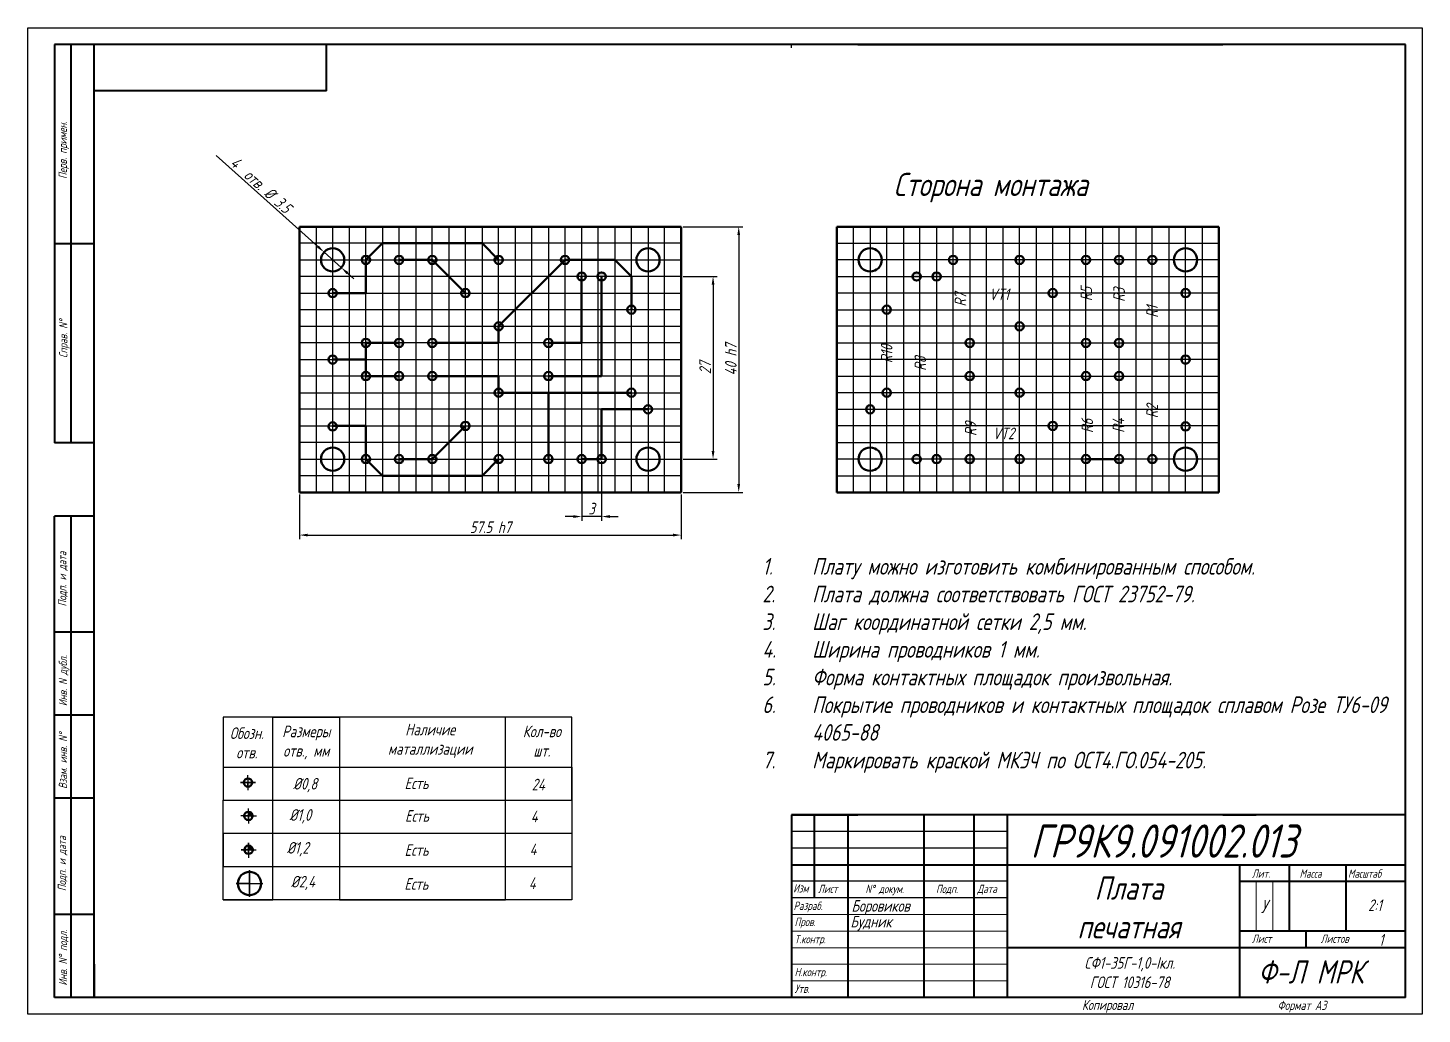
# Model space of a CAD drawing. Extents: x 2173 to 2593, y 74 to 371.
import ezdxf

# ---------------------------------------------------------------- set-up
doc = ezdxf.new("R2010")
doc.units = 0
doc.header["$MEASUREMENT"] = 0
doc.layers.get('0').update_dxf_attribs({"linetype": 'CONTINUOUS'})
doc.layers.get('DEFPOINTS').update_dxf_attribs({"linetype": 'CONTINUOUS'})
doc.layers.add('KONTUR', color=7, linetype='CONTINUOUS')
for name, color, linetype, lineweight in [('Основная', 7, 'CONTINUOUS', 40), ('текст', 7, 'CONTINUOUS', 30), ('тонкая', 7, 'CONTINUOUS', 20)]:
    doc.layers.add(name, color=color, linetype=linetype, lineweight=lineweight)
doc.styles.add('стиль1', font='romans.shx', dxfattribs={"width": 0.75, "oblique": 15, "height": 3.5})
doc.dimstyles.get("Standard").update_dxf_attribs({"dimtxt": 3, "dimasz": 3, "dimexe": 2.5, "dimexo": 2.5, "dimgap": 1.5, "dimtad": 0, "dimtih": 1, "dimtoh": 1, "dimdec": 4, "dimzin": 0, "dimdsep": 46, "dimtxsty": 'Standard', "dimcen": -3, "dimdle": 1.25, "dimadec": 0, "dimazin": 0, "dimtfac": 0.75, "dimtdec": 4, "dimtofl": 0, "dimtmove": 0, "dimatfit": 3, "dimfxl": 1, "dimtvp": 1.5, "dimtolj": 1, "dimtzin": 0, "dimarcsym": 0})

# ---------------------------------------------------------------- blocks, each defined once
blk = doc.blocks.new('*D2')
at = {"color": 0, "lineweight": -2, "transparency": 16777216}
for p, q in [((2339.36, 240.08), (2339.36, 222.16)), ((2345.36, 240.08), (2345.36, 222.16)), ((2336.86, 223.41), (2334.36, 223.41)), ((2345.36, 223.41), (2339.36, 223.41)), ((2347.86, 223.41), (2350.36, 223.41))]:
    blk.add_line(p, q, dxfattribs=at)
at = {"color": 0, "lineweight": 25, "transparency": 16777216}
for points in [[(2336.86, 223.83), (2336.86, 223), (2339.36, 223.41)], [(2347.86, 223.83), (2347.86, 223), (2345.36, 223.41)]]:
    blk.add_solid(points, dxfattribs=at)
at = {"layer": 'DEFPOINTS', "color": 0, "lineweight": 25, "transparency": 16777216}
for p in [(2339.36, 240.7), (2345.36, 240.7), (2339.36, 223.41)]:
    blk.add_point(p, dxfattribs=at)
at = {"color": 0, "lineweight": 25, "transparency": 16777216, "insert": (2342.36, 225.79), "char_height": 3.5, "attachment_point": 5, "style": 'стиль1'}
blk.add_mtext('\\A1;3', dxfattribs=at)
blk = doc.blocks.new('*D3')
at = {"color": 0, "lineweight": -2, "transparency": 16777216}
for p, q in [((2369.98, 295.7), (2380.19, 295.7)), ((2378.94, 293.2), (2378.94, 243.2)), ((2369.98, 240.7), (2380.19, 240.7))]:
    blk.add_line(p, q, dxfattribs=at)
at = {"color": 0, "lineweight": 25, "transparency": 16777216}
for points in [[(2378.52, 293.2), (2379.36, 293.2), (2378.94, 295.7)], [(2378.52, 243.2), (2379.36, 243.2), (2378.94, 240.7)]]:
    blk.add_solid(points, dxfattribs=at)
at = {"layer": 'DEFPOINTS', "color": 0, "lineweight": 25, "transparency": 16777216}
for p in [(2369.36, 295.7), (2369.36, 240.7), (2378.94, 240.7)]:
    blk.add_point(p, dxfattribs=at)
at = {"color": 0, "lineweight": 25, "transparency": 16777216, "insert": (2376.56, 268.2), "char_height": 3.5, "attachment_point": 5, "rotation": 90, "style": 'стиль1'}
blk.add_mtext('\\A1;27', dxfattribs=at)
blk = doc.blocks.new('*D4')
at = {"color": 0, "lineweight": -2, "transparency": 16777216}
for p, q in [((2369.98, 310.7), (2387.92, 310.7)), ((2386.67, 308.2), (2386.67, 233.2)), ((2369.98, 230.7), (2387.92, 230.7))]:
    blk.add_line(p, q, dxfattribs=at)
at = {"color": 0, "lineweight": 25, "transparency": 16777216}
for points in [[(2386.25, 308.2), (2387.09, 308.2), (2386.67, 310.7)], [(2386.25, 233.2), (2387.09, 233.2), (2386.67, 230.7)]]:
    blk.add_solid(points, dxfattribs=at)
at = {"layer": 'DEFPOINTS', "color": 0, "lineweight": 25, "transparency": 16777216}
for p in [(2369.36, 310.7), (2369.36, 230.7), (2386.67, 230.7)]:
    blk.add_point(p, dxfattribs=at)
at = {"color": 0, "lineweight": 25, "transparency": 16777216, "insert": (2384.3, 270.7), "char_height": 3.5, "attachment_point": 5, "rotation": 90, "style": 'стиль1'}
blk.add_mtext('\\A1;40 h7', dxfattribs=at)
blk = doc.blocks.new('*D5')
at = {"color": 0, "lineweight": -2, "transparency": 16777216}
for p, q in [((2254.36, 230.08), (2254.36, 216.58)), ((2369.36, 230.08), (2369.36, 216.58)), ((2256.86, 217.83), (2366.86, 217.83))]:
    blk.add_line(p, q, dxfattribs=at)
at = {"color": 0, "lineweight": 25, "transparency": 16777216}
for points in [[(2256.86, 218.25), (2256.86, 217.41), (2254.36, 217.83)], [(2366.86, 218.25), (2366.86, 217.41), (2369.36, 217.83)]]:
    blk.add_solid(points, dxfattribs=at)
at = {"layer": 'DEFPOINTS', "color": 0, "lineweight": 25, "transparency": 16777216}
for p in [(2254.36, 230.7), (2369.36, 230.7), (2369.36, 217.83)]:
    blk.add_point(p, dxfattribs=at)
at = {"color": 0, "lineweight": 25, "transparency": 16777216, "insert": (2311.86, 220.2), "char_height": 3.5, "attachment_point": 5, "style": 'стиль1'}
blk.add_mtext('\\A1;57.5 h7', dxfattribs=at)
blk = doc.blocks.new('*D6')
at = {"color": 0, "lineweight": -2, "transparency": 16777216}
for p, q in [((2229.27, 332.16), (2259.89, 304.71)), ((2266.96, 298.37), (2261.75, 303.04)), ((2268.82, 296.7), (2270.68, 295.03))]:
    blk.add_line(p, q, dxfattribs=at)
at = {"color": 0, "lineweight": 25, "transparency": 16777216}
for points in [[(2260.17, 305.02), (2259.61, 304.4), (2261.75, 303.04)], [(2269.1, 297.01), (2268.54, 296.39), (2266.96, 298.37)]]:
    blk.add_solid(points, dxfattribs=at)
at = {"layer": 'DEFPOINTS', "color": 0, "lineweight": 25, "transparency": 16777216}
for p in [(2261.75, 303.04), (2266.96, 298.37)]:
    blk.add_point(p, dxfattribs=at)
at = {"color": 0, "lineweight": 25, "transparency": 16777216, "insert": (2242.77, 323.25), "char_height": 3.5, "attachment_point": 5, "rotation": 318.1169, "style": 'стиль1'}
blk.add_mtext('\\A1;4  отв. %%C 3.5', dxfattribs=at)

msp = doc.modelspace()

# ---------------------------------------------------------------- hatches: boundary and pattern name
at = {"lineweight": 200}
h = msp.add_hatch(color=256, dxfattribs=at)
h.dxf.hatch_style = 1
h.paths.add_polyline_path([(2275.60523, 300.70174), (2274.35523, 300.70174), (2274.35523, 299.45174, 0.414213562)])
h.paths.add_polyline_path([(2274.35523, 300.70174), (2273.10523, 300.70174, 0.414213562), (2274.35523, 299.45174)])
h.paths.add_polyline_path([(2284.35523, 300.70174), (2283.10523, 300.70174, 0.414213562), (2284.35523, 299.45174)])
h.paths.add_polyline_path([(2285.60523, 300.70174), (2284.35523, 300.70174), (2284.35523, 299.45174, 0.414213562)])
h.paths.add_polyline_path([(2294.35523, 300.70174), (2293.10523, 300.70174, 0.414213562), (2294.35523, 299.45174)])
h.paths.add_polyline_path([(2295.23911, 299.81785), (2294.35523, 300.70174), (2294.35523, 299.45174, 0.198912367)])
h.paths.add_polyline_path([(2295.60523, 300.70174), (2294.35523, 300.70174), (2295.23911, 299.81785, 0.198912367)])
h.paths.add_polyline_path([(2304.35523, 290.70174), (2303.10523, 290.70174, 0.414213562), (2304.35523, 289.45174)])
h.paths.add_polyline_path([(2305.60523, 290.70174), (2304.35523, 290.70174), (2304.35523, 289.45174, 0.414213562)])
h.paths.add_polyline_path([(2314.35523, 300.70174), (2313.10523, 300.70174, 0.414213562), (2314.35523, 299.45174)])
h.paths.add_polyline_path([(2315.60523, 300.70174), (2314.35523, 300.70174), (2314.35523, 299.45174, 0.414213562)])
h.paths.add_polyline_path([(2334.35523, 300.70174), (2333.47135, 299.81785, 0.198912367), (2334.35523, 299.45174)])
h.paths.add_polyline_path([(2334.35523, 300.70174), (2333.10523, 300.70174, 0.198912367), (2333.47135, 299.81785)])
h.paths.add_polyline_path([(2335.60523, 300.70174), (2334.35523, 300.70174), (2334.35523, 299.45174, 0.414213562)])
h.paths.add_polyline_path([(2314.35523, 280.70174), (2313.10523, 280.70174, 0.414213562), (2314.35523, 279.45174)])
h.paths.add_polyline_path([(2315.60523, 280.70174), (2314.35523, 280.70174), (2314.35523, 279.45174, 0.414213562)])
h.paths.add_polyline_path([(2329.35523, 275.70174), (2328.10523, 275.70174, 0.414213562), (2329.35523, 274.45174)])
h.paths.add_polyline_path([(2330.60523, 275.70174), (2329.35523, 275.70174), (2329.35523, 274.45174, 0.414213562)])
h.paths.add_polyline_path([(2330.60523, 265.70174), (2329.35523, 265.70174), (2329.35523, 264.45174, 0.414213562)])
h.paths.add_polyline_path([(2329.35523, 265.70174), (2328.10523, 265.70174, 0.414213562), (2329.35523, 264.45174)])
h.paths.add_polyline_path([(2354.35523, 260.70174), (2353.10523, 260.70174, 0.414213562), (2354.35523, 259.45174)])
h.paths.add_polyline_path([(2355.60523, 260.70174), (2354.35523, 260.70174), (2354.35523, 259.45174, 0.414213562)])
h.paths.add_polyline_path([(2355.60523, 285.70174), (2354.35523, 285.70174), (2354.35523, 284.45174, 0.414213562)])
h.paths.add_polyline_path([(2354.35523, 285.70174), (2353.10523, 285.70174, 0.414213562), (2354.35523, 284.45174)])
h.paths.add_polyline_path([(2274.35523, 240.70174), (2273.10523, 240.70174, 0.414213562), (2274.35523, 239.45174)])
h.paths.add_polyline_path([(2275.23911, 239.81785), (2274.35523, 240.70174), (2274.35523, 239.45174, 0.198912367)])
h.paths.add_polyline_path([(2275.60523, 240.70174), (2274.35523, 240.70174), (2275.23911, 239.81785, 0.198912367)])
h.paths.add_polyline_path([(2284.35523, 240.70174), (2283.10523, 240.70174, 0.414213562), (2284.35523, 239.45174)])
h.paths.add_polyline_path([(2285.60523, 240.70174), (2284.35523, 240.70174), (2284.35523, 239.45174, 0.414213562)])
h.paths.add_polyline_path([(2294.35523, 240.70174), (2293.10523, 240.70174, 0.414213562), (2294.35523, 239.45174)])
h.paths.add_polyline_path([(2295.60523, 240.70174), (2294.35523, 240.70174), (2294.35523, 239.45174, 0.414213562)])
h.paths.add_polyline_path([(2304.35523, 250.70174), (2303.10523, 250.70174, 0.198912367), (2303.47135, 249.81785)])
h.paths.add_polyline_path([(2304.35523, 250.70174), (2303.47135, 249.81785, 0.198912367), (2304.35523, 249.45174)])
h.paths.add_polyline_path([(2305.60523, 250.70174), (2304.35523, 250.70174), (2304.35523, 249.45174, 0.414213562)])
h.paths.add_polyline_path([(2314.35523, 240.70174), (2313.47135, 239.81785, 0.198912367), (2314.35523, 239.45174)])
h.paths.add_polyline_path([(2315.60523, 240.70174), (2314.35523, 240.70174), (2314.35523, 239.45174, 0.414213562)])
h.paths.add_polyline_path([(2314.35523, 240.70174), (2313.10523, 240.70174, 0.198912367), (2313.47135, 239.81785)])
h.paths.add_polyline_path([(2329.35523, 240.70174), (2328.10523, 240.70174, 0.414213562), (2329.35523, 239.45174)])
h.paths.add_polyline_path([(2330.60523, 240.70174), (2329.35523, 240.70174), (2329.35523, 239.45174, 0.414213562)])
h.paths.add_polyline_path([(2314.35523, 260.70174), (2313.10523, 260.70174, 0.414213562), (2314.35523, 259.45174)])
h.paths.add_polyline_path([(2315.60523, 260.70174), (2314.35523, 260.70174), (2314.35523, 259.45174, 0.414213562)])
h.paths.add_polyline_path([(2284.35523, 275.70174), (2283.10523, 275.70174, 0.414213562), (2284.35523, 274.45174)])
h.paths.add_polyline_path([(2285.60523, 275.70174), (2284.35523, 275.70174), (2284.35523, 274.45174, 0.414213562)])
h.paths.add_polyline_path([(2294.35523, 275.70174), (2293.10523, 275.70174, 0.414213562), (2294.35523, 274.45174)])
h.paths.add_polyline_path([(2295.60523, 275.70174), (2294.35523, 275.70174), (2294.35523, 274.45174, 0.414213562)])
h.paths.add_polyline_path([(2294.35523, 265.70174), (2293.10523, 265.70174, 0.414213562), (2294.35523, 264.45174)])
h.paths.add_polyline_path([(2295.60523, 265.70174), (2294.35523, 265.70174), (2294.35523, 264.45174, 0.414213562)])
h.paths.add_polyline_path([(2284.35523, 265.70174), (2283.10523, 265.70174, 0.414213562), (2284.35523, 264.45174)])
h.paths.add_polyline_path([(2285.60523, 265.70174), (2284.35523, 265.70174), (2284.35523, 264.45174, 0.414213562)])
h = msp.add_hatch(color=256, dxfattribs=at)
h.dxf.hatch_style = 1
h.paths.add_polyline_path([(2510.01629, 300.70174), (2511.26629, 300.70174), (2511.26629, 299.45174, -0.414213562)])
h.paths.add_polyline_path([(2511.26629, 300.70174), (2512.51629, 300.70174, -0.414213562), (2511.26629, 299.45174)])
h.paths.add_polyline_path([(2501.26629, 300.70174), (2502.51629, 300.70174, -0.414213562), (2501.26629, 299.45174)])
h.paths.add_polyline_path([(2500.01629, 300.70174), (2501.26629, 300.70174), (2501.26629, 299.45174, -0.414213562)])
h.paths.add_polyline_path([(2491.26629, 300.70174), (2492.51629, 300.70174, -0.414213562), (2491.26629, 299.45174)])
h.paths.add_polyline_path([(2490.38241, 299.81785), (2491.26629, 300.70174), (2491.26629, 299.45174, -0.198912367)])
h.paths.add_polyline_path([(2490.01629, 300.70174), (2491.26629, 300.70174), (2490.38241, 299.81785, -0.198912367)])
h.paths.add_polyline_path([(2481.26629, 290.70174), (2482.51629, 290.70174, -0.414213562), (2481.26629, 289.45174)])
h.paths.add_polyline_path([(2480.01629, 290.70174), (2481.26629, 290.70174), (2481.26629, 289.45174, -0.414213562)])
h.paths.add_polyline_path([(2471.26629, 300.70174), (2472.51629, 300.70174, -0.414213562), (2471.26629, 299.45174)])
h.paths.add_polyline_path([(2470.01629, 300.70174), (2471.26629, 300.70174), (2471.26629, 299.45174, -0.414213562)])
h.paths.add_polyline_path([(2451.26629, 300.70174), (2452.15018, 299.81785, -0.198912367), (2451.26629, 299.45174)])
h.paths.add_polyline_path([(2451.26629, 300.70174), (2452.51629, 300.70174, -0.198912367), (2452.15018, 299.81785)])
h.paths.add_polyline_path([(2450.01629, 300.70174), (2451.26629, 300.70174), (2451.26629, 299.45174, -0.414213562)])
h.paths.add_polyline_path([(2471.26629, 280.70174), (2472.51629, 280.70174, -0.414213562), (2471.26629, 279.45174)])
h.paths.add_polyline_path([(2470.01629, 280.70174), (2471.26629, 280.70174), (2471.26629, 279.45174, -0.414213562)])
h.paths.add_polyline_path([(2456.26629, 275.70174), (2457.51629, 275.70174, -0.414213562), (2456.26629, 274.45174)])
h.paths.add_polyline_path([(2455.01629, 275.70174), (2456.26629, 275.70174), (2456.26629, 274.45174, -0.414213562)])
h.paths.add_polyline_path([(2455.01629, 265.70174), (2456.26629, 265.70174), (2456.26629, 264.45174, -0.414213562)])
h.paths.add_polyline_path([(2456.26629, 265.70174), (2457.51629, 265.70174, -0.414213562), (2456.26629, 264.45174)])
h.paths.add_polyline_path([(2431.26629, 260.70174), (2432.51629, 260.70174, -0.414213562), (2431.26629, 259.45174)])
h.paths.add_polyline_path([(2430.01629, 260.70174), (2431.26629, 260.70174), (2431.26629, 259.45174, -0.414213562)])
h.paths.add_polyline_path([(2430.01629, 285.70174), (2431.26629, 285.70174), (2431.26629, 284.45174, -0.414213562)])
h.paths.add_polyline_path([(2431.26629, 285.70174), (2432.51629, 285.70174, -0.414213562), (2431.26629, 284.45174)])
h.paths.add_polyline_path([(2511.26629, 240.70174), (2512.51629, 240.70174, -0.414213562), (2511.26629, 239.45174)])
h.paths.add_polyline_path([(2510.38241, 239.81785), (2511.26629, 240.70174), (2511.26629, 239.45174, -0.198912367)])
h.paths.add_polyline_path([(2510.01629, 240.70174), (2511.26629, 240.70174), (2510.38241, 239.81785, -0.198912367)])
h.paths.add_polyline_path([(2501.26629, 240.70174), (2502.51629, 240.70174, -0.414213562), (2501.26629, 239.45174)])
h.paths.add_polyline_path([(2500.01629, 240.70174), (2501.26629, 240.70174), (2501.26629, 239.45174, -0.414213562)])
h.paths.add_polyline_path([(2491.26629, 240.70174), (2492.51629, 240.70174, -0.414213562), (2491.26629, 239.45174)])
h.paths.add_polyline_path([(2490.01629, 240.70174), (2491.26629, 240.70174), (2491.26629, 239.45174, -0.414213562)])
h.paths.add_polyline_path([(2481.26629, 250.70174), (2482.51629, 250.70174, -0.198912367), (2482.15018, 249.81785)])
h.paths.add_polyline_path([(2481.26629, 250.70174), (2482.15018, 249.81785, -0.198912367), (2481.26629, 249.45174)])
h.paths.add_polyline_path([(2480.01629, 250.70174), (2481.26629, 250.70174), (2481.26629, 249.45174, -0.414213562)])
h.paths.add_polyline_path([(2471.26629, 240.70174), (2472.15018, 239.81785, -0.198912367), (2471.26629, 239.45174)])
h.paths.add_polyline_path([(2470.01629, 240.70174), (2471.26629, 240.70174), (2471.26629, 239.45174, -0.414213562)])
h.paths.add_polyline_path([(2471.26629, 240.70174), (2472.51629, 240.70174, -0.198912367), (2472.15018, 239.81785)])
h.paths.add_polyline_path([(2456.26629, 240.70174), (2457.51629, 240.70174, -0.414213562), (2456.26629, 239.45174)])
h.paths.add_polyline_path([(2455.01629, 240.70174), (2456.26629, 240.70174), (2456.26629, 239.45174, -0.414213562)])
h.paths.add_polyline_path([(2471.26629, 260.70174), (2472.51629, 260.70174, -0.414213562), (2471.26629, 259.45174)])
h.paths.add_polyline_path([(2470.01629, 260.70174), (2471.26629, 260.70174), (2471.26629, 259.45174, -0.414213562)])
h.paths.add_polyline_path([(2501.26629, 275.70174), (2502.51629, 275.70174, -0.414213562), (2501.26629, 274.45174)])
h.paths.add_polyline_path([(2500.01629, 275.70174), (2501.26629, 275.70174), (2501.26629, 274.45174, -0.414213562)])
h.paths.add_polyline_path([(2491.26629, 275.70174), (2492.51629, 275.70174, -0.414213562), (2491.26629, 274.45174)])
h.paths.add_polyline_path([(2490.01629, 275.70174), (2491.26629, 275.70174), (2491.26629, 274.45174, -0.414213562)])
h.paths.add_polyline_path([(2491.26629, 265.70174), (2492.51629, 265.70174, -0.414213562), (2491.26629, 264.45174)])
h.paths.add_polyline_path([(2490.01629, 265.70174), (2491.26629, 265.70174), (2491.26629, 264.45174, -0.414213562)])
h.paths.add_polyline_path([(2501.26629, 265.70174), (2502.51629, 265.70174, -0.414213562), (2501.26629, 264.45174)])
h.paths.add_polyline_path([(2500.01629, 265.70174), (2501.26629, 265.70174), (2501.26629, 264.45174, -0.414213562)])
h = msp.add_hatch(color=256, dxfattribs=at)
h.dxf.hatch_style = 1
h.paths.add_polyline_path([(2339.35523, 241.95174, 0.414213562), (2338.10523, 240.70174), (2339.35523, 240.70174)])
h.paths.add_polyline_path([(2339.35523, 241.95174), (2339.35523, 240.70174), (2340.60523, 240.70174, 0.414213562)])
h.paths.add_polyline_path([(2345.35523, 241.95174, 0.236067977), (2344.35523, 241.45174), (2344.35523, 240.70174), (2345.35523, 240.70174)])
h.paths.add_polyline_path([(2345.35523, 241.95174), (2345.35523, 240.70174), (2346.60523, 240.70174, 0.414213562)])
h.paths.add_polyline_path([(2344.35523, 241.45174, 0.16227766), (2344.10523, 240.70174), (2344.35523, 240.70174)])
h.paths.add_polyline_path([(2339.35523, 296.95174, 0.414213562), (2338.10523, 295.70174), (2339.35523, 295.70174)])
h.paths.add_polyline_path([(2339.35523, 296.95174), (2339.35523, 295.70174), (2340.60523, 295.70174, 0.414213562)])
h.paths.add_polyline_path([(2344.10523, 295.70174), (2346.60523, 295.70174, 1)])
h = msp.add_hatch(color=256, dxfattribs=at)
h.dxf.hatch_style = 1
h.paths.add_polyline_path([(2446.26629, 241.95174, -0.414213562), (2447.51629, 240.70174), (2446.26629, 240.70174)])
h.paths.add_polyline_path([(2446.26629, 241.95174), (2446.26629, 240.70174), (2445.01629, 240.70174, -0.414213562)])
h.paths.add_polyline_path([(2440.26629, 241.95174, -0.236067977), (2441.26629, 241.45174), (2441.26629, 240.70174), (2440.26629, 240.70174)])
h.paths.add_polyline_path([(2440.26629, 241.95174), (2440.26629, 240.70174), (2439.01629, 240.70174, -0.414213562)])
h.paths.add_polyline_path([(2441.26629, 241.45174, -0.16227766), (2441.51629, 240.70174), (2441.26629, 240.70174)])
h.paths.add_polyline_path([(2446.26629, 296.95174, -0.414213562), (2447.51629, 295.70174), (2446.26629, 295.70174)])
h.paths.add_polyline_path([(2446.26629, 296.95174), (2446.26629, 295.70174), (2445.01629, 295.70174, -0.414213562)])
h.paths.add_polyline_path([(2441.51629, 295.70174), (2439.01629, 295.70174, -1)])
h = msp.add_hatch(color=256, dxfattribs=at)
h.dxf.hatch_style = 1
h.paths.add_polyline_path([(2264.35523, 290.70174), (2265.60523, 290.70174, 0.414213562), (2264.35523, 291.95174)])
h.paths.add_polyline_path([(2264.35523, 270.70174), (2265.60523, 270.70174, 0.414213562), (2264.35523, 271.95174)])
h.paths.add_polyline_path([(2265.59633, 250.70174, 0.379664282), (2264.35523, 251.80287), (2264.35523, 250.70174)])
h.paths.add_polyline_path([(2360.60523, 255.70174, 0.414213562), (2359.35523, 256.95174), (2359.35523, 255.70174)])
h = msp.add_hatch(color=256, dxfattribs=at)
h.dxf.hatch_style = 1
h.paths.add_polyline_path([(2521.26629, 291.95174, 0.414213562), (2520.01629, 290.70174), (2521.26629, 290.70174)])
h.paths.add_polyline_path([(2521.26629, 271.95174, 0.414213562), (2520.01629, 270.70174), (2521.26629, 270.70174)])
h.paths.add_polyline_path([(2521.26629, 250.70174), (2521.26629, 251.80287, 0.379664282), (2520.02519, 250.70174)])
h.paths.add_polyline_path([(2426.26629, 255.70174), (2426.26629, 256.95174, 0.414213562), (2425.01629, 255.70174)])
at = {"lineweight": 25}
h = msp.add_hatch(color=256, dxfattribs=at)
h.dxf.hatch_style = 1
h.paths.add_polyline_path([(2274.35523, 275.70174), (2273.10523, 275.70174, 0.414213562), (2274.35523, 274.45174)])
h.paths.add_polyline_path([(2275.60523, 275.70174), (2274.35523, 275.70174), (2274.35523, 274.45174, 0.414213562)])
h.paths.add_polyline_path([(2274.35523, 265.70174), (2273.10523, 265.70174, 0.414213562), (2274.35523, 264.45174)])
h.paths.add_polyline_path([(2275.60523, 265.70174), (2274.35523, 265.70174), (2274.35523, 264.45174, 0.414213562)])
h = msp.add_hatch(color=256, dxfattribs=at)
h.dxf.hatch_style = 1
h.paths.add_polyline_path([(2238.84026, 143.30729), (2237.59026, 143.30729, 0.414213562), (2238.84026, 142.05729)], flags=16)
h.paths.add_polyline_path([(2237.59026, 143.30729, 1), (2240.09026, 143.30729)])
h.paths.add_polyline_path([(2239.02581, 124.29704, 0.414213562), (2237.77581, 123.04704), (2239.02581, 123.04704)])
h = msp.add_hatch(color=256, dxfattribs=at)
h.dxf.hatch_style = 1
h.paths.add_polyline_path([(2238.98422, 133.27039), (2240.23422, 133.27039, 0.414213562), (2238.98422, 134.52039)])
h = msp.add_hatch(color=256, dxfattribs=at)
h.dxf.hatch_style = 1
h.paths.add_polyline_path([(2239.02581, 123.04704), (2240.27581, 123.04704, 0.414213562), (2239.02581, 124.29704)])

# ---------------------------------------------------------------- linework, layer by layer
for p, q in [((2192.55698, 365.44093), (2192.53772, 365.56982)), ((2192.53772, 365.56982), (2379.03772, 365.56982)), ((2379.03772, 365.56982), (2389.03772, 365.56982)), ((2402.53772, 364.56982), (2402.53772, 365.56982)), ((2467.53772, 128.56982), (2402.53772, 128.56982)), ((2467.53772, 123.56982), (2402.53772, 123.56982)), ((2467.53772, 113.56982), (2402.53772, 113.56982)), ((2467.53772, 108.56982), (2402.53772, 108.56982)), ((2537.53772, 78.56982), (2537.53772, 78.56982))]:
    msp.add_line(p, q)
at = {"lineweight": 50}
for p, q in [((2422.53772, 365.56982), (2532.53772, 365.56982)), ((2254.35523, 310.70174), (2254.35523, 230.70174)), ((2369.35523, 310.70174), (2254.35523, 310.70174)), ((2369.35523, 230.70174), (2369.35523, 310.70174)), ((2416.26629, 230.70174), (2416.26629, 310.70174)), ((2416.26629, 310.70174), (2531.26629, 310.70174)), ((2531.26629, 310.70174), (2531.26629, 230.70174)), ((2274.35523, 300.70174), (2279.35523, 305.70174)), ((2279.35523, 305.70174), (2309.35523, 305.70174)), ((2309.35523, 305.70174), (2314.35523, 300.70174)), ((2274.35523, 290.70174), (2274.35523, 300.70174)), ((2284.35523, 300.70174), (2294.35523, 300.70174)), ((2294.35523, 300.70174), (2304.35523, 290.70174)), ((2334.35523, 300.70174), (2314.35523, 280.70174)), ((2349.35523, 300.70174), (2334.35523, 300.70174)), ((2354.35523, 295.70174), (2349.35523, 300.70174)), ((2339.35523, 275.70174), (2339.35523, 295.70174)), ((2345.35523, 265.70174), (2345.35523, 295.70174)), ((2354.35523, 285.70174), (2354.35523, 295.70174)), ((2264.35523, 290.70174), (2274.35523, 290.70174)), ((2314.35523, 280.70174), (2314.35523, 275.70174)), ((2274.35523, 270.70174), (2274.35523, 275.70174)), ((2274.35523, 275.70174), (2284.35523, 275.70174)), ((2314.35523, 275.70174), (2294.35523, 275.70174)), ((2329.35523, 275.70174), (2339.35523, 275.70174)), ((2264.35523, 270.70174), (2274.35523, 270.70174)), ((2274.35523, 270.70174), (2274.35523, 265.70174)), ((2274.35523, 265.70174), (2284.35523, 265.70174)), ((2294.35523, 265.70174), (2314.35523, 265.70174)), ((2314.35523, 265.70174), (2314.35523, 260.70174)), ((2329.35523, 265.70174), (2345.35523, 265.70174)), ((2314.35523, 260.70174), (2354.35523, 260.70174)), ((2354.35523, 260.70174), (2329.35523, 260.70174)), ((2329.35523, 260.70174), (2329.35523, 240.70174)), ((2349.35523, 255.70174), (2345.35523, 255.70174)), ((2345.35523, 255.70174), (2345.35523, 240.70174)), ((2359.35523, 255.70174), (2349.35523, 255.70174)), ((2264.35523, 250.70174), (2274.35523, 250.70174)), ((2274.35523, 250.70174), (2274.35523, 240.70174)), ((2294.35523, 240.70174), (2304.35523, 250.70174)), ((2274.35523, 240.70174), (2279.35523, 235.70174)), ((2284.35523, 240.70174), (2294.35523, 240.70174)), ((2309.35523, 235.70174), (2314.35523, 240.70174)), ((2345.35523, 240.70174), (2339.35523, 240.70174)), ((2501.26629, 240.70174), (2491.26629, 240.70174)), ((2279.35523, 235.70174), (2309.35523, 235.70174)), ((2254.35523, 230.70174), (2369.35523, 230.70174)), ((2531.26629, 230.70174), (2416.26629, 230.70174)), ((2407.53772, 133.56982), (2402.53772, 133.56982)), ((2422.53772, 133.56982), (2407.53772, 133.56982)), ((2532.53772, 133.56982), (2542.53772, 133.56982)), ((2192.53772, 78.56982), (2192.53772, 88.56982))]:
    msp.add_line(p, q, dxfattribs=at)
at = {"lineweight": 25}
for p, q in [((2587.53772, 340.56982), (2587.53772, 330.56982)), ((2587.53772, 320.56982), (2587.53772, 310.56982)), ((2254.35523, 310.70174), (2259.35523, 310.70174)), ((2259.35523, 310.70174), (2259.35523, 230.70174)), ((2264.35523, 230.70174), (2264.35523, 310.70174)), ((2264.35523, 310.70174), (2269.35523, 310.70174)), ((2269.35523, 310.70174), (2269.35523, 230.70174)), ((2274.35523, 230.70174), (2274.35523, 310.70174)), ((2274.35523, 310.70174), (2279.35523, 310.70174)), ((2279.35523, 310.70174), (2279.35523, 230.70174)), ((2284.35523, 230.70174), (2284.35523, 310.70174)), ((2284.35523, 310.70174), (2289.35523, 310.70174)), ((2289.35523, 310.70174), (2289.35523, 230.70174)), ((2294.35523, 230.70174), (2294.35523, 310.70174)), ((2294.35523, 310.70174), (2299.35523, 310.70174)), ((2299.35523, 310.70174), (2299.35523, 230.70174)), ((2304.35523, 230.70174), (2304.35523, 310.70174)), ((2304.35523, 310.70174), (2309.35523, 310.70174)), ((2309.35523, 310.70174), (2309.35523, 230.70174)), ((2314.35523, 230.70174), (2314.35523, 310.70174)), ((2314.35523, 310.70174), (2319.35523, 310.70174)), ((2319.35523, 310.70174), (2319.35523, 230.70174)), ((2324.35523, 230.70174), (2324.35523, 310.70174)), ((2324.35523, 310.70174), (2329.35523, 310.70174)), ((2329.35523, 310.70174), (2329.35523, 230.70174)), ((2334.35523, 230.70174), (2334.35523, 310.70174)), ((2334.35523, 310.70174), (2339.35523, 310.70174)), ((2339.35523, 310.70174), (2339.35523, 230.70174)), ((2344.35523, 230.70174), (2344.35523, 310.70174)), ((2344.35523, 310.70174), (2349.35523, 310.70174)), ((2349.35523, 310.70174), (2349.35523, 230.70174)), ((2354.35523, 230.70174), (2354.35523, 310.70174)), ((2354.35523, 310.70174), (2359.35523, 310.70174)), ((2359.35523, 310.70174), (2359.35523, 230.70174)), ((2364.35523, 230.70174), (2364.35523, 310.70174)), ((2369.35523, 310.70174), (2369.35523, 305.70174)), ((2416.26629, 310.70174), (2416.26629, 305.70174)), ((2421.26629, 230.70174), (2421.26629, 310.70174)), ((2431.26629, 310.70174), (2426.26629, 310.70174)), ((2426.26629, 310.70174), (2426.26629, 230.70174)), ((2431.26629, 230.70174), (2431.26629, 310.70174)), ((2441.26629, 310.70174), (2436.26629, 310.70174)), ((2436.26629, 310.70174), (2436.26629, 230.70174)), ((2441.26629, 230.70174), (2441.26629, 310.70174)), ((2451.26629, 310.70174), (2446.26629, 310.70174)), ((2446.26629, 310.70174), (2446.26629, 230.70174)), ((2451.26629, 230.70174), (2451.26629, 310.70174)), ((2461.26629, 310.70174), (2456.26629, 310.70174)), ((2456.26629, 310.70174), (2456.26629, 230.70174)), ((2461.26629, 230.70174), (2461.26629, 310.70174)), ((2471.26629, 310.70174), (2466.26629, 310.70174)), ((2466.26629, 310.70174), (2466.26629, 230.70174)), ((2471.26629, 230.70174), (2471.26629, 310.70174)), ((2481.26629, 310.70174), (2476.26629, 310.70174)), ((2476.26629, 310.70174), (2476.26629, 230.70174)), ((2481.26629, 230.70174), (2481.26629, 310.70174)), ((2491.26629, 310.70174), (2486.26629, 310.70174)), ((2486.26629, 310.70174), (2486.26629, 230.70174)), ((2491.26629, 230.70174), (2491.26629, 310.70174)), ((2501.26629, 310.70174), (2496.26629, 310.70174)), ((2496.26629, 310.70174), (2496.26629, 230.70174)), ((2501.26629, 230.70174), (2501.26629, 310.70174)), ((2511.26629, 310.70174), (2506.26629, 310.70174)), ((2506.26629, 310.70174), (2506.26629, 230.70174)), ((2511.26629, 230.70174), (2511.26629, 310.70174)), ((2521.26629, 310.70174), (2516.26629, 310.70174)), ((2516.26629, 310.70174), (2516.26629, 230.70174)), ((2521.26629, 230.70174), (2521.26629, 310.70174)), ((2531.26629, 310.70174), (2526.26629, 310.70174)), ((2526.26629, 310.70174), (2526.26629, 230.70174)), ((2369.35523, 305.70174), (2254.35523, 305.70174)), ((2254.35523, 305.70174), (2254.35523, 300.70174)), ((2416.26629, 305.70174), (2531.26629, 305.70174)), ((2531.26629, 305.70174), (2531.26629, 300.70174)), ((2254.35523, 300.70174), (2369.35523, 300.70174)), ((2369.35523, 300.70174), (2369.35523, 295.70174)), ((2531.26629, 300.70174), (2416.26629, 300.70174)), ((2416.26629, 300.70174), (2416.26629, 295.70174)), ((2587.53772, 300.56982), (2587.53772, 290.56982)), ((2369.35523, 295.70174), (2254.35523, 295.70174)), ((2254.35523, 295.70174), (2254.35523, 290.70174)), ((2416.26629, 295.70174), (2531.26629, 295.70174)), ((2531.26629, 295.70174), (2531.26629, 290.70174)), ((2254.35523, 290.70174), (2369.35523, 290.70174)), ((2369.35523, 290.70174), (2369.35523, 285.70174)), ((2531.26629, 290.70174), (2416.26629, 290.70174)), ((2416.26629, 290.70174), (2416.26629, 285.70174)), ((2369.35523, 285.70174), (2254.35523, 285.70174)), ((2254.35523, 285.70174), (2254.35523, 280.70174)), ((2416.26629, 285.70174), (2531.26629, 285.70174)), ((2531.26629, 285.70174), (2531.26629, 280.70174)), ((2254.35523, 280.70174), (2369.35523, 280.70174)), ((2369.35523, 280.70174), (2369.35523, 275.70174)), ((2531.26629, 280.70174), (2416.26629, 280.70174)), ((2416.26629, 280.70174), (2416.26629, 275.70174)), ((2587.53772, 280.56982), (2587.53772, 270.56982)), ((2369.35523, 275.70174), (2254.35523, 275.70174)), ((2254.35523, 275.70174), (2254.35523, 270.70174)), ((2416.26629, 275.70174), (2531.26629, 275.70174)), ((2531.26629, 275.70174), (2531.26629, 270.70174)), ((2254.35523, 270.70174), (2369.35523, 270.70174)), ((2369.35523, 270.70174), (2369.35523, 265.70174)), ((2531.26629, 270.70174), (2416.26629, 270.70174)), ((2416.26629, 270.70174), (2416.26629, 265.70174)), ((2369.35523, 265.70174), (2254.35523, 265.70174)), ((2254.35523, 265.70174), (2254.35523, 260.70174)), ((2416.26629, 265.70174), (2531.26629, 265.70174)), ((2531.26629, 265.70174), (2531.26629, 260.70174)), ((2254.35523, 260.70174), (2369.35523, 260.70174)), ((2369.35523, 260.70174), (2369.35523, 255.70174)), ((2531.26629, 260.70174), (2416.26629, 260.70174)), ((2416.26629, 260.70174), (2416.26629, 255.70174)), ((2369.35523, 255.70174), (2254.35523, 255.70174)), ((2254.35523, 255.70174), (2254.35523, 250.70174)), ((2416.26629, 255.70174), (2531.26629, 255.70174)), ((2531.26629, 255.70174), (2531.26629, 250.70174)), ((2254.35523, 250.70174), (2369.35523, 250.70174)), ((2369.35523, 250.70174), (2369.35523, 245.70174)), ((2531.26629, 250.70174), (2416.26629, 250.70174)), ((2416.26629, 250.70174), (2416.26629, 245.70174)), ((2369.35523, 245.70174), (2254.35523, 245.70174)), ((2254.35523, 245.70174), (2254.35523, 240.70174)), ((2416.26629, 245.70174), (2531.26629, 245.70174)), ((2531.26629, 245.70174), (2531.26629, 240.70174)), ((2254.35523, 240.70174), (2369.35523, 240.70174)), ((2369.35523, 240.70174), (2369.35523, 235.70174)), ((2531.26629, 240.70174), (2416.26629, 240.70174)), ((2416.26629, 240.70174), (2416.26629, 235.70174)), ((2369.35523, 235.70174), (2254.35523, 235.70174)), ((2416.26629, 235.70174), (2531.26629, 235.70174)), ((2259.35523, 230.70174), (2264.35523, 230.70174)), ((2269.35523, 230.70174), (2274.35523, 230.70174)), ((2279.35523, 230.70174), (2284.35523, 230.70174)), ((2289.35523, 230.70174), (2294.35523, 230.70174)), ((2299.35523, 230.70174), (2304.35523, 230.70174)), ((2309.35523, 230.70174), (2314.35523, 230.70174)), ((2319.35523, 230.70174), (2324.35523, 230.70174)), ((2329.35523, 230.70174), (2334.35523, 230.70174)), ((2339.35523, 230.70174), (2344.35523, 230.70174)), ((2349.35523, 230.70174), (2354.35523, 230.70174)), ((2359.35523, 230.70174), (2364.35523, 230.70174)), ((2426.26629, 230.70174), (2421.26629, 230.70174)), ((2436.26629, 230.70174), (2431.26629, 230.70174)), ((2446.26629, 230.70174), (2441.26629, 230.70174)), ((2456.26629, 230.70174), (2451.26629, 230.70174)), ((2466.26629, 230.70174), (2461.26629, 230.70174)), ((2476.26629, 230.70174), (2471.26629, 230.70174)), ((2486.26629, 230.70174), (2481.26629, 230.70174)), ((2496.26629, 230.70174), (2491.26629, 230.70174)), ((2506.26629, 230.70174), (2501.26629, 230.70174)), ((2516.26629, 230.70174), (2511.26629, 230.70174)), ((2526.26629, 230.70174), (2521.26629, 230.70174)), ((2231.37009, 162.97174), (2231.37009, 147.97174)), ((2336.37009, 162.97174), (2231.37009, 162.97174)), ((2231.37009, 162.97174), (2231.37009, 137.97174)), ((2246.37009, 107.97174), (2246.37009, 162.97174)), ((2246.37009, 162.97174), (2266.37009, 162.97174)), ((2266.37009, 162.97174), (2266.37009, 107.97174)), ((2316.37009, 107.97174), (2316.37009, 162.97174)), ((2336.37009, 147.97174), (2336.37009, 162.97174)), ((2231.37009, 147.97174), (2311.37009, 147.97174)), ((2311.37009, 147.97174), (2336.37009, 147.97174)), ((2336.37009, 137.97174), (2336.37009, 147.97174)), ((2336.37009, 147.97174), (2336.37009, 137.97174)), ((2237.59026, 143.30729), (2236.59026, 143.30729)), ((2236.59026, 143.30729), (2240.09026, 143.30729)), ((2238.84026, 143.30729), (2237.59026, 143.30729)), ((2237.59026, 143.30729), (2240.09026, 143.30729)), ((2238.84026, 144.55729), (2238.84026, 145.55729)), ((2238.84026, 144.55729), (2238.84026, 143.30729)), ((2238.84026, 143.30729), (2238.84026, 142.05729)), ((2238.84026, 142.05729), (2238.84026, 143.30729)), ((2241.09026, 143.30729), (2238.84026, 143.30729)), ((2240.09026, 143.30729), (2241.09026, 143.30729)), ((2238.84026, 142.05729), (2238.84026, 141.05729)), ((2231.37009, 137.97174), (2336.37009, 137.97174)), ((2231.37009, 107.97174), (2231.37009, 137.97174)), ((2231.37009, 137.97174), (2336.37009, 137.97174)), ((2238.98422, 134.52039), (2238.98422, 135.52039)), ((2238.98422, 133.27039), (2238.98422, 134.52039)), ((2238.98422, 134.52039), (2238.98422, 133.27039)), ((2336.37009, 137.97174), (2336.37009, 127.97174)), ((2336.37009, 137.97174), (2336.37009, 107.97174)), ((2192.53772, 123.56982), (2192.53772, 133.56982)), ((2237.73422, 133.27039), (2236.73422, 133.27039)), ((2238.98422, 133.27039), (2237.73422, 133.27039)), ((2237.73422, 133.27039), (2240.23422, 133.27039)), ((2238.98422, 133.27039), (2238.98422, 132.02039)), ((2238.98422, 132.02039), (2238.98422, 133.27039)), ((2238.98422, 132.02039), (2238.98422, 131.02039)), ((2240.23422, 133.27039), (2241.41392, 133.27039)), ((2336.37009, 127.97174), (2231.37009, 127.97174)), ((2231.37009, 127.97174), (2231.37009, 117.97174)), ((2237.77581, 123.04704), (2236.77581, 123.04704)), ((2236.77581, 123.04704), (2241.27581, 123.04704)), ((2239.02581, 123.04704), (2237.77581, 123.04704)), ((2237.77581, 123.04704), (2240.27581, 123.04704)), ((2239.02581, 124.1627), (2239.02581, 125.1627)), ((2239.02581, 125.1627), (2239.02581, 120.6627)), ((2239.02581, 123.04704), (2239.02581, 124.29704)), ((2239.02581, 124.29704), (2239.02581, 123.04704)), ((2239.02581, 123.04704), (2239.02581, 121.79704)), ((2239.02581, 121.79704), (2239.02581, 123.04704)), ((2192.53772, 118.56982), (2192.53772, 108.56982)), ((2231.37009, 117.97174), (2336.37009, 117.97174)), ((2336.37009, 117.97174), (2336.37009, 107.97174)), ((2192.53772, 98.56982), (2192.53772, 113.56982)), ((2192.53772, 113.56982), (2192.53772, 108.56982)), ((2239.31148, 112.89457), (2239.31148, 116.89457)), ((2239.31148, 116.89457), (2239.31148, 108.89457)), ((2239.31148, 112.89457), (2235.31148, 112.89457)), ((2235.31148, 112.89457), (2243.31148, 112.89457)), ((2239.31148, 108.89457), (2239.31148, 112.89457)), ((2336.37009, 107.97174), (2231.37009, 107.97174)), ((2316.37009, 107.97174), (2231.37009, 107.97174)), ((2231.37009, 107.97174), (2246.37009, 107.97174)), ((2266.37009, 107.97174), (2316.37009, 107.97174)), ((2336.37009, 107.97174), (2316.37009, 107.97174)), ((2212.53772, 78.56982), (2322.53772, 78.56982)), ((2332.53772, 78.56982), (2382.53772, 78.56982)), ((2382.53772, 78.56982), (2377.53772, 78.56982))]:
    msp.add_line(p, q, dxfattribs=at)
at = {"lineweight": 50}
for centre, radius in [((2264.35523, 300.70174), 3.5), ((2359.35523, 300.70174), 3.5), ((2426.26629, 300.70174), 3.5), ((2521.26629, 300.70174), 3.5), ((2274.35523, 300.70174), 1.25), ((2284.35523, 300.70174), 1.25), ((2294.35523, 300.70174), 1.25), ((2314.35523, 300.70174), 1.25), ((2334.35523, 300.70174), 1.25), ((2451.26629, 300.70174), 1.25), ((2471.26629, 300.70174), 1.25), ((2491.26629, 300.70174), 1.25), ((2501.26629, 300.70174), 1.25), ((2511.26629, 300.70174), 1.25), ((2339.35523, 295.70174), 1.25), ((2345.35523, 295.70174), 1.25), ((2440.26629, 295.70174), 1.25), ((2446.26629, 295.70174), 1.25), ((2264.35523, 290.70174), 1.25), ((2304.35523, 290.70174), 1.25), ((2481.26629, 290.70174), 1.25), ((2521.26629, 290.70174), 1.25), ((2354.35523, 285.70174), 1.25), ((2431.26629, 285.70174), 1.25), ((2314.35523, 280.70174), 1.25), ((2471.26629, 280.70174), 1.25), ((2274.35523, 275.70174), 1.25), ((2284.35523, 275.70174), 1.25), ((2294.35523, 275.70174), 1.25), ((2329.35523, 275.70174), 1.25), ((2456.26629, 275.70174), 1.25), ((2491.26629, 275.70174), 1.25), ((2501.26629, 275.70174), 1.25), ((2264.35523, 270.70174), 1.25), ((2521.26629, 270.70174), 1.25), ((2274.35523, 265.70174), 1.25), ((2284.35523, 265.70174), 1.25), ((2294.35523, 265.70174), 1.25), ((2329.35523, 265.70174), 1.25), ((2456.26629, 265.70174), 1.25), ((2491.26629, 265.70174), 1.25), ((2501.26629, 265.70174), 1.25), ((2314.35523, 260.70174), 1.25), ((2354.35523, 260.70174), 1.25), ((2431.26629, 260.70174), 1.25), ((2471.26629, 260.70174), 1.25), ((2359.35523, 255.70174), 1.25), ((2426.26629, 255.70174), 1.25), ((2264.35523, 250.55287), 1.25), ((2304.35523, 250.70174), 1.25), ((2481.26629, 250.70174), 1.25), ((2521.26629, 250.55287), 1.25), ((2264.35523, 240.70174), 3.5), ((2359.35523, 240.70174), 3.5), ((2426.26629, 240.70174), 3.5), ((2521.26629, 240.70174), 3.5), ((2274.35523, 240.70174), 1.25), ((2284.35523, 240.70174), 1.25), ((2294.35523, 240.70174), 1.25), ((2314.35523, 240.70174), 1.25), ((2329.35523, 240.70174), 1.25), ((2339.35523, 240.70174), 1.25), ((2345.35523, 240.70174), 1.25), ((2440.26629, 240.70174), 1.25), ((2446.26629, 240.70174), 1.25), ((2456.26629, 240.70174), 1.25), ((2471.26629, 240.70174), 1.25), ((2491.26629, 240.70174), 1.25), ((2501.26629, 240.70174), 1.25), ((2511.26629, 240.70174), 1.25), ((2238.84026, 143.30729), 1.25), ((2238.98422, 133.27039), 1.25), ((2239.02581, 123.04704), 1.25), ((2239.31148, 112.89457), 3.5)]:
    msp.add_circle(centre, radius, dxfattribs=at)
at = {"layer": 'KONTUR'}
for p, q in [((2172.53772, 73.56982), (2172.53772, 370.56982)), ((2172.53772, 370.56982), (2592.53772, 370.56982)), ((2592.53772, 370.56982), (2592.53772, 73.56982)), ((2592.53772, 73.56982), (2172.53772, 73.56982))]:
    msp.add_line(p, q, dxfattribs=at)
at = {"layer": 'Основная'}
for p, q in [((2180.53772, 365.56982), (2180.53772, 245.56982)), ((2587.53772, 365.56982), (2180.53772, 365.56982)), ((2185.53772, 245.56982), (2185.53772, 365.56982)), ((2192.53772, 118.56982), (2192.53772, 365.56982)), ((2262.53772, 351.56982), (2262.53772, 365.56982)), ((2587.53772, 78.56982), (2587.53772, 365.56982)), ((2262.53772, 351.56982), (2192.53772, 351.56982)), ((2192.53772, 305.56982), (2180.53772, 305.56982)), ((2192.53772, 245.56982), (2180.53772, 245.56982)), ((2180.53772, 78.56982), (2180.53772, 223.56982)), ((2192.53772, 223.56982), (2180.53772, 223.56982)), ((2185.53772, 78.56982), (2185.53772, 223.56982)), ((2192.53772, 188.56982), (2180.53772, 188.56982)), ((2192.53772, 163.56982), (2180.53772, 163.56982)), ((2192.53772, 138.56982), (2180.53772, 138.56982)), ((2402.53772, 133.56982), (2402.53772, 78.56982)), ((2587.53772, 133.56982), (2402.53772, 133.56982)), ((2409.53772, 108.56982), (2409.53772, 133.56982)), ((2419.53772, 133.56982), (2419.53772, 78.56982)), ((2442.53772, 78.56982), (2442.53772, 133.56982)), ((2457.53772, 133.56982), (2457.53772, 78.56982)), ((2467.53772, 133.56982), (2467.53772, 78.56982)), ((2192.53772, 78.56982), (2192.53772, 118.56982)), ((2402.53772, 118.56982), (2587.53772, 118.56982)), ((2537.53772, 118.56982), (2537.53772, 78.56982)), ((2552.53772, 118.56982), (2552.53772, 98.56982)), ((2569.53772, 118.56982), (2569.53772, 98.56982)), ((2537.53772, 113.56982), (2587.53772, 113.56982)), ((2192.53772, 103.56982), (2180.53772, 103.56982)), ((2587.53772, 98.56982), (2537.53772, 98.56982)), ((2557.53772, 98.56982), (2557.53772, 93.56982)), ((2587.53772, 93.56982), (2467.53772, 93.56982)), ((2587.53772, 78.56982), (2180.53772, 78.56982))]:
    msp.add_line(p, q, dxfattribs=at)
at = {"layer": 'тонкая'}
for p, q in [((2542.52536, 113.36112), (2542.52536, 98.56982)), ((2547.60331, 113.36112), (2547.60331, 98.56982)), ((2402.53772, 103.56982), (2467.53772, 103.56982)), ((2467.53772, 98.56982), (2402.53772, 98.56982)), ((2467.53772, 93.56982), (2402.53772, 93.56982))]:
    msp.add_line(p, q, dxfattribs=at)
for points in [[(2402.53772, 88.56982), (2467.53772, 88.56982)], [(2402.53772, 83.56982), (2467.53772, 83.56982)]]:
    msp.add_lwpolyline(points, dxfattribs=at)

# ---------------------------------------------------------------- texts
at = {"attachment_point": 1, "style": 'стиль1'}
for s, width, gutter_width, heights, insert, char_height in [('{\\H2x;Сторона монтажа}', 99.8351486, 26.93917, [38.5046], (2433.30791, 326.90047), 3.5), ('ГР9К9.091002.013', 103.1125465, 20, [7.72758], (2474.54497, 130.68885), 10), ('\\pxqc;{\\H2x;Плата \\Pпечатная}', 99.8351486, 26.93917, [38.5046], (2454.24924, 115.02675), 3.5), ('Боровиков', 14.4196428, 20, [4.42726], (2420.6435, 107.91926), 3.5), ('У', 4.0659621, 20, [0], (2543.96437, 107.97576), 4), ('Будник', 19.5752731, 20, [0], (2420.32127, 103.17001), 3.5), ('1', 3.9956129, 20, [0], (2579.52139, 97.67619), 3.5), ('Ф-Л МРК', 42.9205977, 20, [0], (2543.12647, 89.77168), 7)]:
    msp.add_mtext_dynamic_manual_height_columns(s, width=width, gutter_width=gutter_width, heights=heights, dxfattribs=dict(at, insert=insert, char_height=char_height))
at = {"lineweight": 25, "char_height": 3.5, "attachment_point": 1, "rotation": 90, "style": 'стиль1'}
for s, insert in [('{\\Fromans|c238;R7}', (2451.71678, 286.63056)), ('{\\Fromans|c238;R5}', (2489.63281, 288.28334)), ('{\\Fromans|c238;R3}', (2499.51003, 288.05775)), ('{\\Fromans|c238;R1}', (2509.46439, 283.26167)), ('{\\Fromans|c238;R10}', (2429.49418, 269.61331)), ('{\\Fromans|c238;R8}', (2439.63226, 267.27874)), ('{\\Fromans|c238;R2}', (2509.46439, 253.01763)), ('{\\Fromans|c238;R9}', (2454.81599, 247.63539)), ('{\\Fromans|c238;R6}', (2489.91876, 248.56546)), ('{\\Fromans|c238;R4}', (2499.31748, 248.62204))]:
    msp.add_mtext_dynamic_manual_height_columns(s, width=3.6620704, gutter_width=20, heights=[0], dxfattribs=dict(at, insert=insert))
at = {"lineweight": 25, "attachment_point": 1, "style": 'стиль1'}
for s, width, heights, insert, char_height in [('{\\Fromans|c238;VT1}', 13.5711225, [0], (2462.08986, 292.07289), 3.5), ('{\\Fromans|c238;VT2}', 13.5711225, [0], (2463.16914, 250.20375), 3.5), ('\\pxi-3,l4,t4;1.^IПлату можно изготовить комбинированным способом.\\P2.^IПлата должна соответствовать ГОСТ 23752-79.\\P3.^IШаг координатной сетки 2,5 мм.\\P4.^IШирина проводников 1 мм.\\P5.^IФорма контактных площадок произвольная.\\P6.^IПокрытие проводников и контактных площадок сплавом Розе ТУ6-09 4065-88\\P7.^IМаркировать краской МКЭЧ по ОСТ4.ГО.054-205.', 195.5645215, [0], (2388.79436, 210.90875), 5), ('\\pxqc;Обозн.\\Pотв.', 9.7865527, [0], (2233.59643, 159.92121), 3.5), ('\\pxqc;Размеры\\Pотв.{\\Fromans|c238;, }мм', 20.7195628, [11.31888], (2246.03934, 160.44229), 3.5), ('\\pxqc;Наличие \\Pматаллизации', 9.7865527, [0], (2288.83895, 161.01948), 3.5), ('\\pxqc;Кол-во\\Pшт.', 9.7865527, [0], (2322.46726, 160.4482), 3.5), ('%%C0,8', 13.5711225, [0], (2252.44692, 144.69271), 3.5), ('Есть', 13.5711225, [0], (2286.00504, 144.82187), 3.5), ('24', 13.5711225, [0], (2324.31967, 144.44775), 3.5), ('%%C1,0', 13.5711225, [0], (2251.33817, 135.29853), 3.5), ('Есть', 13.5711225, [0], (2286.14696, 135.00828), 3.5), ('4', 13.5711225, [0], (2324.03239, 134.84195), 3.5), ('%%C1,2', 13.5711225, [0], (2250.58255, 125.39374), 3.5), ('Есть', 13.5711225, [0], (2286.00504, 124.72685), 3.5), ('4', 13.5711225, [0], (2323.66761, 124.92742), 3.5), ('%%C2,4', 13.5711225, [0], (2251.78, 115.20095), 3.5), ('Есть', 13.5711225, [0], (2285.93408, 114.51634), 3.5), ('4', 13.5711225, [0], (2323.43033, 114.73215), 3.5), ('2:1', 12.7941354, [0], (2576.25789, 108.10262), 3.5), ('\\pxqc;СФ1-35Г-1,0-{\\Fromans|c238;I}кл.\\PГОСТ 10316-78', 52.8571881, [0], (2478.02266, 90.73897), 3.5)]:
    msp.add_mtext_dynamic_manual_height_columns(s, width=width, gutter_width=20, heights=heights, dxfattribs=dict(at, insert=insert, char_height=char_height))
at = {"layer": 'текст', "style": 'стиль1', "oblique": 15, "width": 0.75}
for s, p in [('Перв. примен.', (2184.29063, 325.08232)), ('Справ. N%%d', (2184.4457, 271.19724)), ('Подп. и дата', (2184.11148, 196.3402)), ('Инв. N дубл.', (2184.35612, 166.31531)), ('Взам. инв. N%%d', (2184.35612, 141.38804)), ('Подп. и дата', (2184.06126, 110.60346)), ('Инв. N%%d подл.', (2184.35612, 82.13725))]:
    msp.add_text(s, height=2.5, rotation=90, dxfattribs=at).set_placement(p)
for s, height, p in [('Лит.', 2.5, (2541.25569, 114.635)), ('Масса', 2.5, (2555.63019, 114.635)), ('Масштаб', 2.5, (2570.22241, 114.635)), ('Изм', 2.5, (2403.08285, 110.18193)), ('Лист', 2.5, (2410.55861, 110.03163)), ('N%%d докум. ', 2.5, (2424.84228, 110.03163)), ('Подп.', 2.5, (2446.09478, 110.03163)), ('Дата', 2.5, (2458.54589, 110.03163)), ('Разраб.', 2.5, (2403.19902, 104.931)), ('Пров.', 2.5, (2403.49992, 100.09888)), ('Т.контр.', 2.5, (2403.49992, 94.90397)), ('Лист', 2.5, (2541.25569, 95.02113)), ('Листов', 2.5, (2561.9801, 95.02113)), ('Н.контр.', 2.5, (2403.49992, 84.98175)), ('Утв.', 2.5, (2403.49992, 79.96214)), ('Копировал', 3, (2490.07325, 74.81982)), ('Формат А3', 2.75, (2549.00182, 74.81982))]:
    msp.add_text(s, height=height, dxfattribs=at).set_placement(p)

# ---------------------------------------------------------------- dimensions: what is measured, and where the dimension line sits
at = {"lineweight": 25}
dim = msp.add_diameter_dim_2p(p1=(2266.96101, 298.36509), p2=(2261.74945, 303.03838), text='4  отв. %%C 3.5', dimstyle='Standard', override={"dimtxt": 2.5, "dimasz": 2.5, "dimexe": 1.25, "dimexo": 0.625, "dimgap": 0.625, "dimtad": 1, "dimtih": 0, "dimtoh": 0, "dimzin": 8, "dimlunit": 6, "dimtxsty": 'стиль1', "dimcen": 2.5, "dimtofl": 1, "dimtvp": 0}, dxfattribs=at)
dim.commit()
dim.dimension.update_dxf_attribs({"geometry": '*D6', "text_midpoint": (2241.18484, 321.47901), "dimtype": 163})
for base, p1, p2, text, picture, middle in [((2386.67031, 230.70174), (2369.35523, 310.70174), (2369.35523, 230.70174), '40 h7', '*D4', (2384.29531, 270.70174)), ((2378.93873, 240.70174), (2369.35523, 295.70174), (2369.35523, 240.70174), '27', '*D3', (2376.56373, 268.20174))]:
    dim = msp.add_linear_dim(base=base, p1=p1, p2=p2, angle=90, text=text, dimstyle='Standard', override={"dimtxt": 2.5, "dimasz": 2.5, "dimexe": 1.25, "dimexo": 0.625, "dimgap": 0.625, "dimtad": 1, "dimtih": 0, "dimtoh": 0, "dimzin": 8, "dimlunit": 6, "dimtxsty": 'стиль1', "dimcen": 2.5, "dimtofl": 1, "dimtvp": 0}, dxfattribs=at)
    dim.commit()
    dim.dimension.update_dxf_attribs({"geometry": picture, "text_midpoint": middle})
for base, p1, p2, text, picture, middle in [((2339.35523, 223.41429), (2345.35523, 240.70174), (2339.35523, 240.70174), '3', '*D2', (2342.35523, 225.78929)), ((2369.35523, 217.82859), (2254.35523, 230.70174), (2369.35523, 230.70174), '57.5 h7', '*D5', (2311.85523, 220.20359))]:
    dim = msp.add_linear_dim(base=base, p1=p1, p2=p2, text=text, dimstyle='Standard', override={"dimtxt": 2.5, "dimasz": 2.5, "dimexe": 1.25, "dimexo": 0.625, "dimgap": 0.625, "dimtad": 1, "dimtih": 0, "dimtoh": 0, "dimzin": 8, "dimlunit": 6, "dimtxsty": 'стиль1', "dimcen": 2.5, "dimtofl": 1, "dimtvp": 0}, dxfattribs=at)
    dim.commit()
    dim.dimension.update_dxf_attribs({"geometry": picture, "text_midpoint": middle})

doc.saveas('drawing.dxf')
